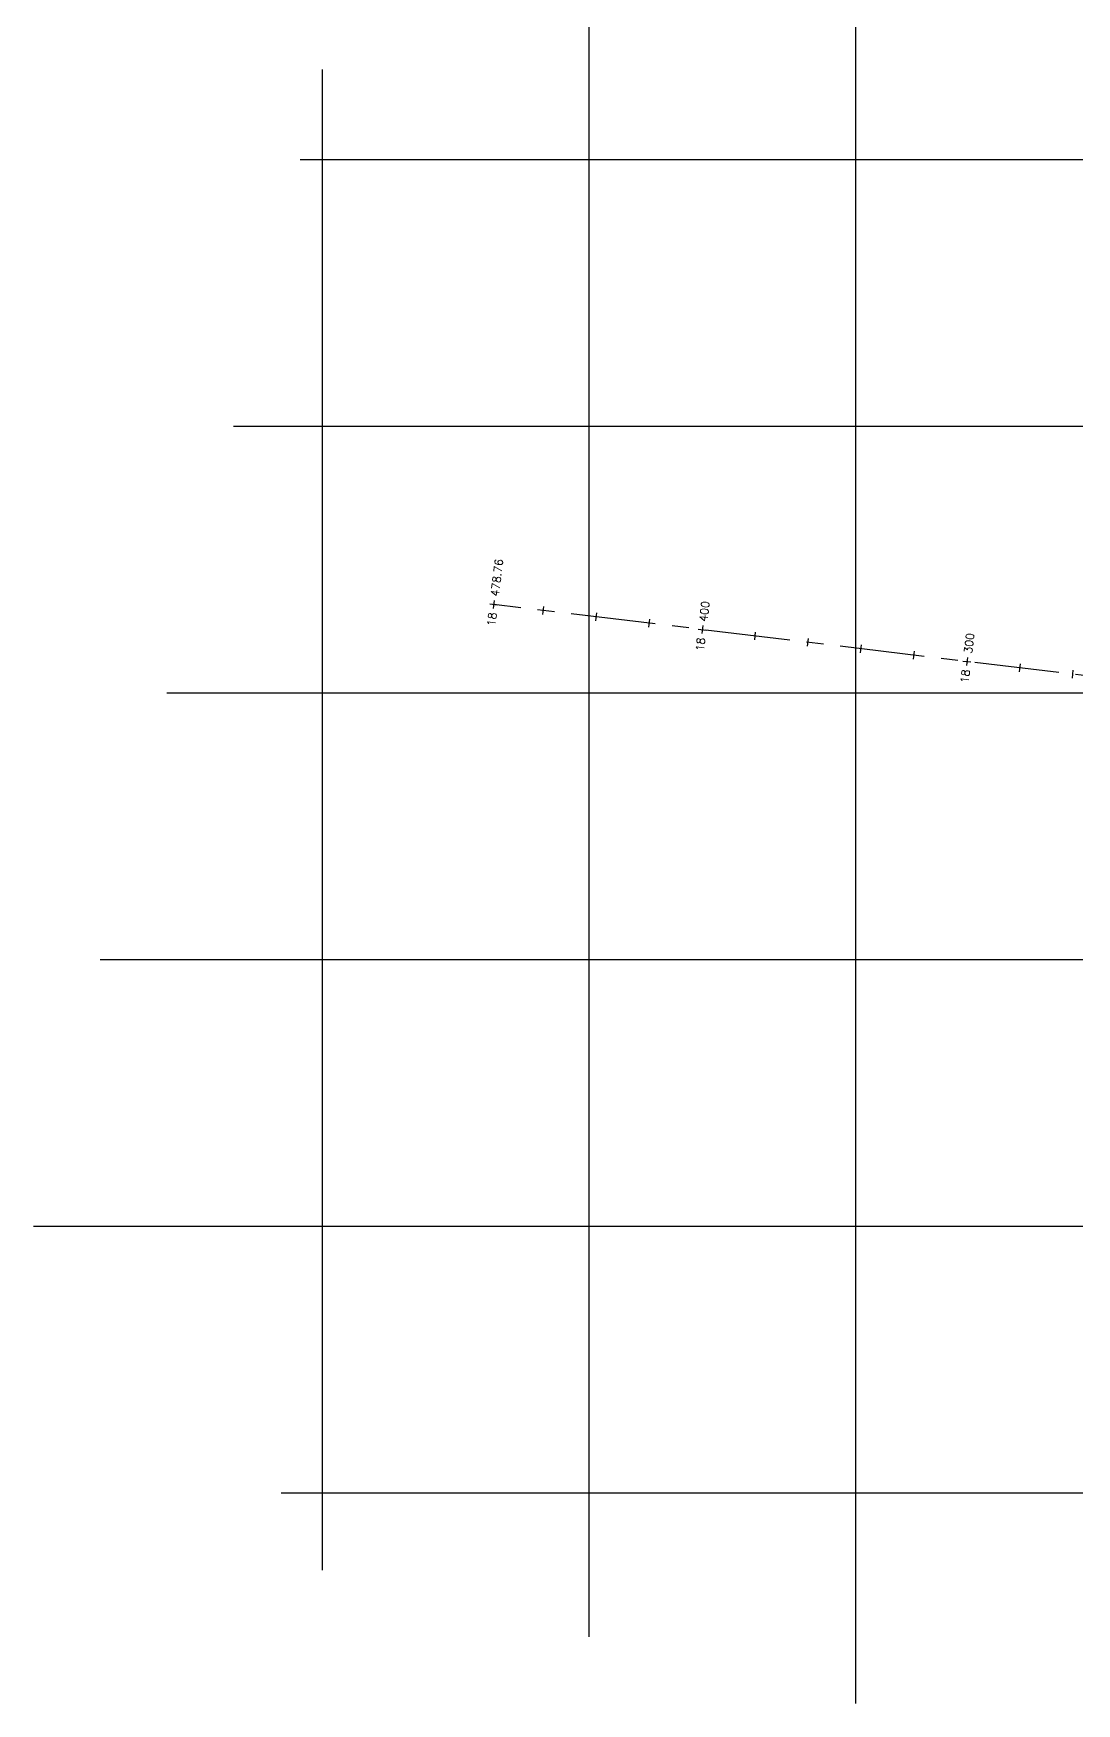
# Model space of a CAD drawing. Extents: x 271592 to 276472, y 5017148 to 5019400.
# Drawn here: x 271592 to 271983, y 5018221 to 5018847 of the extents above; entities that cross this region are included whole.
import ezdxf
from ezdxf.enums import TextEntityAlignment as Align

# ---------------------------------------------------------------- set-up
doc = ezdxf.new("R2010")
doc.units = 0
doc.header["$LTSCALE"] = 25.4
doc.header["$MEASUREMENT"] = 0
doc.linetypes.add('CENTER', pattern=[2, 1.25, -0.25, 0.25, -0.25])
doc.layers.get('0').update_dxf_attribs({"linetype": 'CONTINUOUS'})
for name, color, linetype in [('CL', 1, 'CENTER'), ('GRID', 15, 'CONTINUOUS'), ('STA_LBL', 4, 'CONTINUOUS')]:
    doc.layers.add(name, color=color, linetype=linetype)
doc.styles.add('3MM', font='simplex.shx', dxfattribs={"height": 3})

# ---------------------------------------------------------------- blocks, each defined once
blk = doc.blocks.new('STA_TIC')
blk.add_line((0, -0.04165), (0, 0.04165))
blk = doc.blocks.new('STALBL')
for p, q in [((0.042, 0), (-0.042, 0)), ((0, 0.042), (0, -0.041))]:
    blk.add_line(p, q)
blk.add_attdef('STAMAN', text='', height=0.0833).set_placement((-0.08, 0), align=Align.MIDDLE_RIGHT)
blk.add_attdef('STAPRE', text='', height=0.0833).set_placement((0.08, 0), align=Align.MIDDLE_LEFT)

msp = doc.modelspace()

# ---------------------------------------------------------------- linework, layer by layer
at = {"layer": 'CL'}
msp.add_line((272177.83, 5018583.3), (271764.18, 5018633.15), dxfattribs=at)
at = {"layer": 'GRID'}
for p, q in [((271900, 5018221), (271900, 5019399.6)), ((271800, 5018246), (271800, 5019233.74)), ((271700, 5018271), (271700, 5018833.74)), ((271691.56, 5018800), (274298.41, 5018800)), ((271666.56, 5018700), (274698.41, 5018700)), ((271641.56, 5018600), (275098.41, 5018600)), ((271616.56, 5018500), (275498.41, 5018500)), ((271591.56, 5018400), (275898.41, 5018400)), ((271684.54, 5018300), (276298.41, 5018300))]:
    msp.add_line(p, q, dxfattribs=at)

# ---------------------------------------------------------------- block references
at = {"layer": 'STA_LBL'}
ref = msp.add_blockref('STALBL', (271764.18, 5018633.15), dxfattribs=dict(at, xscale=36.014405762304925, yscale=36.014405762304925, zscale=36.014405762304925, rotation=83.12809186550855))
ref.add_attrib('STAMAN', '18', dxfattribs={"height": 3, "rotation": 83.12809, "style": '3MM'}).set_placement((271765.31, 5018629.96), align=Align.RIGHT)
ref.add_attrib('STAPRE', '478.76', (271766.03, 5018635.97), dxfattribs={"height": 3, "rotation": 83.12809, "style": '3MM'})
at = {"layer": 'STA_LBL', "xscale": 36.014405762304925, "yscale": 36.014405762304925, "zscale": 36.014405762304925, "rotation": 353.12809186550857}
for p in [(271782.8, 5018630.9), (271802.66, 5018628.51), (271822.52, 5018626.12), (271862.23, 5018621.33), (271882.09, 5018618.94), (271901.94, 5018616.54), (271921.8, 5018614.15), (271961.51, 5018609.37), (271981.37, 5018606.97)]:
    msp.add_blockref('STA_TIC', p, dxfattribs=at)
at = {"layer": 'STA_LBL'}
ref = msp.add_blockref('STALBL', (271842.37, 5018623.72), dxfattribs=dict(at, xscale=36.014405762304925, yscale=36.014405762304925, zscale=36.014405762304925, rotation=83.12809186550855))
ref.add_attrib('STAMAN', '18', dxfattribs={"height": 3, "rotation": 83.12809, "style": '3MM'}).set_placement((271843.5, 5018620.54), align=Align.RIGHT)
ref.add_attrib('STAPRE', '400', (271844.23, 5018626.55), dxfattribs={"height": 3, "rotation": 83.12809, "style": '3MM'})
ref = msp.add_blockref('STALBL', (271941.66, 5018611.76), dxfattribs=dict(at, xscale=36.014405762304925, yscale=36.014405762304925, zscale=36.014405762304925, rotation=83.12809186550855))
ref.add_attrib('STAMAN', '18', dxfattribs={"height": 3, "rotation": 83.12809, "style": '3MM'}).set_placement((271942.78, 5018608.57), align=Align.RIGHT)
ref.add_attrib('STAPRE', '300', (271943.51, 5018614.58), dxfattribs={"height": 3, "rotation": 83.12809, "style": '3MM'})

doc.saveas('drawing.dxf')
